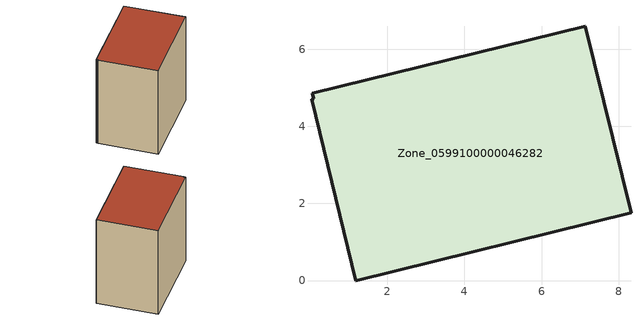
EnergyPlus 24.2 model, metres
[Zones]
Zone_0599100000046282
 floor ground (C_G): 0.05,4.85 7.14,6.59 8.32,1.76 1.18,0 0.03,4.7 0.09,4.72 z0
 wall outside (C_F): 8.32,1.76 7.14,6.59 0.05,4.85 0.09,4.72 0.03,4.7 1.18,0 8.32,1.76 z0:7.86
 roof outside (C_R): 7.14,6.59 0.05,4.85 0.09,4.72 0.03,4.7 1.18,0 8.32,1.76 z7.86
[BUILDING]
Pand.0599100000046282: North Axis=0; Terrain=City; Loads Convergence Tolerance Value=0.04; Temperature Convergence Tolerance Value=0.4; Solar Distribution=FullExterior; Maximum Number of Warmup Days=25; Minimum Number of Warmup Days=1
[Site:Location]
Rotterdam.The.Hague.AP_ZH_NLD Design_Conditions: Latitude=51.96; Longitude=4.45; Time Zone=1; Elevation=-4.5
[SITE:GROUNDTEMPERATURE:BUILDINGSURFACE]
18, 18, 18, 18, 18, 18, 18, 18, 18, 18, 18, 18
[MATERIAL] Thermal Absorptance=0.9; Solar Absorptance=0.7; Visible Absorptance=0.7
Name | Roughness | Thickness | Conductivity | Density | Specific Heat
G.TI.1946 | MediumSmooth | 0.15 | 1 | 540 | 1210
F.TI.1946 | Rough | 0.3 | 0.857143 | 1920 | 840
R.TI.1946 | MediumRough | 0.2 | 0.1 | 1500 | 1000
[CONSTRUCTION]
C_G: G.TI.1946
C_F: F.TI.1946
C_R: R.TI.1946
[ZONE]
Zone_0599100000046282: Type=1; Multiplier=1; Ceiling Height=Autocalculate; Volume=Autocalculate; Floor Area=autocalculate; Part of Total Floor Area=Yes
[ZONEINFILTRATION:DESIGNFLOWRATE]
Infil_Zone_0599100000046282: Zone or ZoneList or Space or SpaceList=Zone_0599100000046282; Schedule=AlwaysOn; Design Flow Rate Calculation Method=Flow/Area; Flow Rate per Floor Area=0.003; Constant Term Coefficient=1; Temperature Term Coefficient=0; Velocity Term Coefficient=0; Velocity Squared Term Coefficient=0
[HVACTEMPLATE:ZONE:IDEALLOADSAIRSYSTEM]
Zone_0599100000046282: Maximum Heating Supply Air Temperature=50; Minimum Cooling Supply Air Temperature=13; Maximum Heating Supply Air Humidity Ratio=0.0156; Minimum Cooling Supply Air Humidity Ratio=0.0077; Heating Limit=NoLimit; Cooling Limit=NoLimit; Dehumidification Control Type=ConstantSensibleHeatRatio; Cooling Sensible Heat Ratio=0.7; Dehumidification Setpoint=60; Humidification Control Type=None; Humidification Setpoint=30; Outdoor Air Method=None; Outdoor Air Flow Rate per Person=0.00944; Outdoor Air Flow Rate per Zone Floor Area=0; Outdoor Air Flow Rate per Zone=0; Demand Controlled Ventilation Type=None; Outdoor Air Economizer Type=NoEconomizer; Heat Recovery Type=None; Sensible Heat Recovery Effectiveness=0.7; Latent Heat Recovery Effectiveness=0.65
[ZONECONTROL:THERMOSTAT]
ThermostatControl_Zone_0599100000046282: Zone or ZoneList=Zone_0599100000046282; Control Type Schedule=DualSetpointControlType; Control 1=Thermostat_Zone_0599100000046282; Temperature Difference Between Cutout And Setpoint=0
[THERMOSTATSETPOINT:DUALSETPOINT]
Thermostat_Zone_0599100000046282: Heating Setpoint Temperature Schedule=HeatingSetpoint_Zone_0599100000046282; Cooling Setpoint Temperature Schedule=CoolingSetpoint_Zone_0599100000046282
[SCHEDULE:COMPACT]
HeatingSetpoint_Zone_0599100000046282: Through: 12/31, For: AllDays, Until: 24:00, 21
CoolingSetpoint_Zone_0599100000046282: Through: 12/31, For: AllDays, Until: 24:00, 24
DualSetpointControlType: Through: 12/31, For: AllDays, Until: 24:00, 4
AlwaysOn: Through: 12/31, For: AllDays, Until: 24:00, 1
